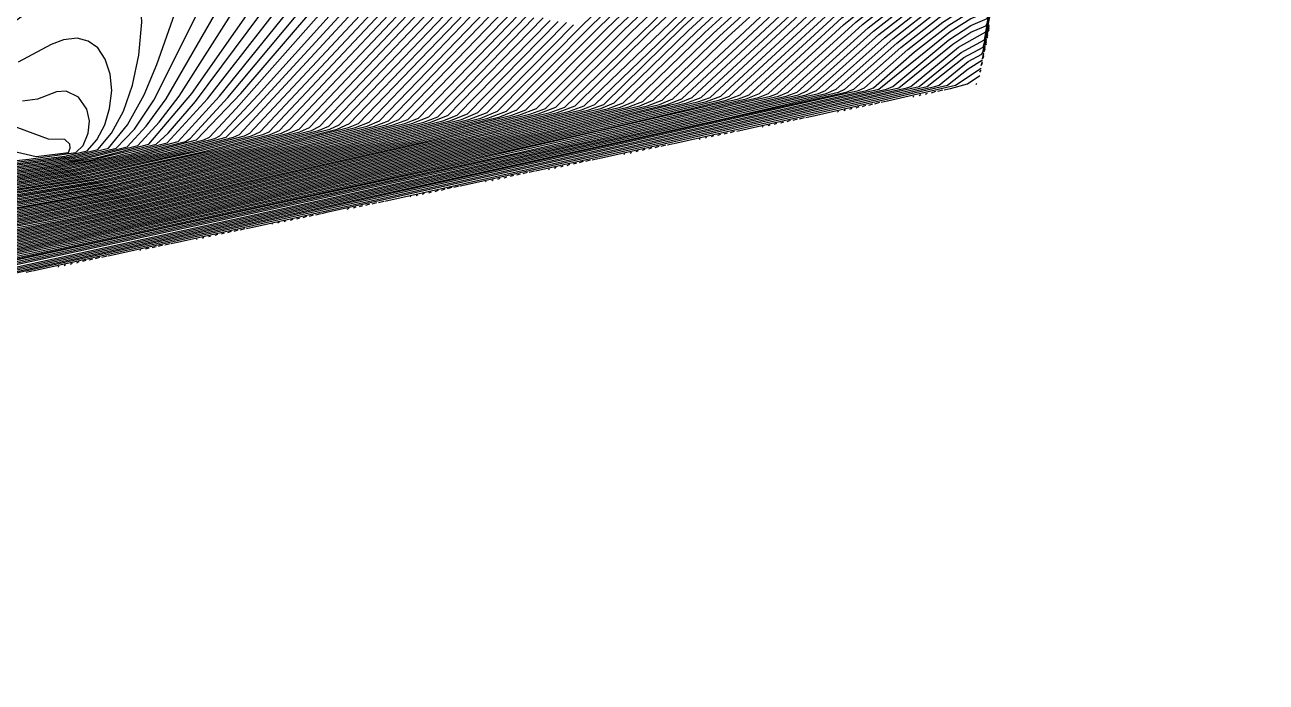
# Model space of a CAD drawing. Header units: inches. Extents: x 2608994 to 2618701, y 1261813 to 1271655.
# Drawn here: x 2616567 to 2617653, y 1261977 to 1262552 of the extents above; entities that cross this region are included whole.
import ezdxf

# ---------------------------------------------------------------- set-up
doc = ezdxf.new("R2010")
doc.units = ezdxf.units.IN
doc.header["$MEASUREMENT"] = 0

msp = doc.modelspace()

# ---------------------------------------------------------------- linework, layer by layer
for points, elevation in [([(2616766.1, 1262375.3), (2617303.4, 1262494.7), (2617309.6, 1262497.1), (2617345.6, 1262528.8), (2617375.6, 1262552), (2617394.8, 1262563.9), (2617411.6, 1262570.6), (2617794.6, 1264558.7), (2617975.6, 1265521.7), (2618206, 1266772.5), (2618268.4, 1267128.2)], 402), ([(2616451.7, 1262312.9), (2617131.6, 1262462.3), (2617261.4, 1262492.3), (2617267.6, 1262494.7), (2617319.2, 1262540.9), (2617361.2, 1262573.9), (2617388.8, 1262591.3), (2617416.4, 1262602.4), (2617520.8, 1263153.3), (2617787.5, 1264533.5), (2617876, 1265004.3), (2618128, 1266364.5), (2618206, 1266797.9), (2618255.2, 1267084.3)], 397), ([(2616700.1, 1262362.1), (2617296.6, 1262494.7), (2617301.7, 1262497.1), (2617339.6, 1262530.6), (2617370.4, 1262554.7), (2617391.2, 1262568.1), (2617411.6, 1262576.4), (2617412.8, 1262578), (2617520.8, 1263144.3), (2617794.2, 1264558.7), (2617966, 1265473.5), (2618197.6, 1266730.6), (2618260, 1267085.3)], 401), ([(2617189.8, 1262459.3), (2617363.4, 1262498.3), (2617367.1, 1262499.5), (2617392.4, 1262520.1), (2617404.4, 1262526.6), (2617405.6, 1262529.3), (2617798.7, 1264562.3), (2618044, 1265864.1), (2618174.8, 1266569.1), (2618264.8, 1267065.4)], 409), ([(2616258.7, 1262274.5), (2617060.1, 1262450.3), (2617233, 1262489.9), (2617242.7, 1262493.5), (2617304.8, 1262549.6), (2617355.6, 1262589.5), (2617388.8, 1262609.7), (2617418.8, 1262620.2), (2617523.2, 1263172.6), (2617796.1, 1264586.3), (2617985.2, 1265599.9), (2618131.6, 1266397.2), (2618202.4, 1266793.6), (2618246.8, 1267055.6)], 394), ([(2616644.9, 1262351.3), (2617285.7, 1262493.5), (2617292.4, 1262495.9), (2617333.6, 1262532.4), (2617367.2, 1262558.8), (2617392.4, 1262574.8), (2617412.8, 1262582.7), (2617414, 1262585.5), (2617519.6, 1263140.3), (2617793.5, 1264557.5), (2617951.6, 1265399.6), (2618186.8, 1266675.5), (2618251.6, 1267042.4)], 400), ([(2617134.8, 1262448.5), (2617356.7, 1262498.3), (2617388.8, 1262523.7), (2617405.6, 1262532.9), (2617406.8, 1262536.9), (2617798.2, 1264562.3), (2618039.2, 1265841.9), (2618170, 1266547.2), (2618258.8, 1267037)], 408), ([(2615757.1, 1262174.9), (2616140.3, 1262261.9), (2616400.5, 1262318.3), (2616696.4, 1262380.2), (2617051.8, 1262458.7), (2617163.4, 1262485.1), (2617175.8, 1262489.9), (2617262.8, 1262570.4), (2617300, 1262601.6), (2617332.9, 1262626.7), (2617375.6, 1262653.2), (2617392.4, 1262660.4), (2617426, 1262670), (2617427.2, 1262673.4), (2617519.6, 1263171.6), (2617790.5, 1264576.7), (2618036.8, 1265908.9), (2618134, 1266446.9), (2618196.4, 1266806.3), (2618228.8, 1267013.5)], 386), ([(2616324.8, 1262287.7), (2617087.6, 1262455.1), (2617243.8, 1262491.1), (2617251.8, 1262494.7), (2617309.6, 1262546.7), (2617357.6, 1262584.4), (2617388.8, 1262603.6), (2617417.6, 1262613.9), (2617524.4, 1263176.6), (2617806.3, 1264637.9), (2618051.2, 1265953.6), (2618203.6, 1266795), (2618240.8, 1267011.6)], 395), ([(2615691.2, 1262161.7), (2616108.4, 1262256.6), (2616382.3, 1262315.9), (2616694, 1262380.9), (2617046.1, 1262458.7), (2617156.8, 1262485.1), (2617166.5, 1262488.7), (2617257.1, 1262572.7), (2617295.2, 1262604.8), (2617328.5, 1262630.3), (2617352.8, 1262646.8), (2617373.2, 1262658.4), (2617391.2, 1262666.1), (2617427.2, 1262676.3), (2617428.4, 1262681), (2617463.2, 1262874.8), (2617519.6, 1263173.8), (2617790, 1264576.7), (2618032, 1265886.4), (2618114.3, 1266339.5), (2618190.4, 1266777), (2618224, 1266991)], 385), ([(2615635.7, 1262150.9), (2616085.6, 1262253.3), (2616372.4, 1262315.3), (2616692.8, 1262381.8), (2617035, 1262457.5), (2617146.1, 1262483.9), (2617158.7, 1262488.7), (2617255.6, 1262578.7), (2617296.4, 1262612.8), (2617331.2, 1262639.1), (2617356.4, 1262655.5), (2617378, 1262667), (2617428.4, 1262682.9), (2617465.6, 1262889.6), (2617520.8, 1263182.4), (2617789.5, 1264576.7), (2618028.4, 1265870.4), (2618113.9, 1266339.5), (2618186.8, 1266762), (2618220.4, 1266977.2)], 384), ([(2617068.8, 1262435.3), (2617349.6, 1262498.3), (2617386.4, 1262528.2), (2617406.8, 1262539.2), (2617797.2, 1264559.9), (2618022.4, 1265755.5), (2618155.6, 1266473.1), (2618248, 1266981.7)], 407), ([(2615569.8, 1262137.7), (2615765.2, 1262183.3), (2616054.4, 1262248.1), (2616356.9, 1262313.5), (2616691.6, 1262382.8), (2617034.5, 1262458.7), (2617139.5, 1262483.9), (2617150.8, 1262488.7), (2617248.7, 1262579.9), (2617290.4, 1262615.1), (2617326.4, 1262642.5), (2617352.8, 1262660), (2617375.6, 1262672.2), (2617391.2, 1262678.3), (2617428.4, 1262688.6), (2617429.6, 1262690.1), (2617464.4, 1262885), (2617520.8, 1263184.6), (2617789.3, 1264577.9), (2618027.2, 1265867.6), (2618122, 1266393.6), (2618183.2, 1266746.9), (2618215.6, 1266954.6)], 383), ([(2616380.1, 1262298.5), (2617104.2, 1262457.5), (2617250.5, 1262491.1), (2617259.7, 1262494.7), (2617314.4, 1262543.8), (2617358.8, 1262578.7), (2617386.4, 1262596.2), (2617416.4, 1262607.5), (2617417.6, 1262609.8), (2617500.4, 1263049.2), (2617781.5, 1264504.7), (2617844.8, 1264840.7), (2618093.2, 1266178.3), (2618176, 1266634.4), (2618232.4, 1266955.3)], 396), ([(2616573.2, 1262336.9), (2617175.7, 1262469.5), (2617279, 1262493.5), (2617284.6, 1262495.9), (2617330, 1262536.2), (2617367.2, 1262565.3), (2617392.4, 1262580.9), (2617414, 1262589), (2617790.7, 1264545.5), (2617919.2, 1265229.3), (2618165.2, 1266560.4), (2618236, 1266958)], 399), ([(2617013.7, 1262424.5), (2617338.9, 1262497.1), (2617342.2, 1262498.3), (2617384, 1262532.8), (2617408, 1262546.1), (2617797, 1264561.1), (2618017.6, 1265733.2), (2618148.4, 1266438.2), (2618240.8, 1266946.6)], 406), ([(2615503.9, 1262124.5), (2615724.4, 1262176), (2616029.2, 1262244.4), (2616344.1, 1262312.3), (2616689.2, 1262383.5), (2617018.1, 1262456.3), (2617128.9, 1262482.7), (2617141.7, 1262487.5), (2617243.6, 1262582.8), (2617286.8, 1262619.3), (2617324, 1262647.6), (2617350.4, 1262665.1), (2617373.2, 1262677.5), (2617388.8, 1262683.7), (2617429.6, 1262694.9), (2617430.8, 1262697.7), (2617464.4, 1262886.8), (2617520.8, 1263186.8), (2617788.6, 1264576.7), (2618022.4, 1265845), (2618117.2, 1266371.2), (2618178.4, 1266724.7), (2618210.8, 1266932)], 382), ([(2616192.6, 1262261.3), (2616387.1, 1262305.1), (2617043.6, 1262447.9), (2617226.3, 1262489.9), (2617234.8, 1262493.5), (2617300, 1262552.6), (2617352.8, 1262594.1), (2617387.6, 1262615.3), (2617420, 1262626.7), (2617502.8, 1263068.3), (2617780.3, 1264505.9), (2617847.1, 1264861.1), (2618054.8, 1265980.7), (2618186.8, 1266710.1), (2618226.4, 1266939.1)], 393), ([(2615443.2, 1262112.5), (2615683.6, 1262168.7), (2616000.4, 1262239.8), (2616331.2, 1262311.1), (2616687.5, 1262384.3), (2617017.6, 1262457.5), (2617122.3, 1262482.7), (2617133.8, 1262487.5), (2617237.6, 1262584.8), (2617281.3, 1262621.9), (2617319.2, 1262651.1), (2617346.8, 1262669.6), (2617369.6, 1262682.2), (2617387.6, 1262689.4), (2617430.8, 1262701.2), (2617432, 1262705.3), (2617464.4, 1262888.6), (2617520.8, 1263189), (2617788.3, 1264577.9), (2618020, 1265835.6), (2618113.6, 1266355.6), (2618174.8, 1266709.6), (2618207.2, 1266918.1)], 381), ([(2616953.2, 1262412.5), (2617331.9, 1262497.1), (2617379.1, 1262535.5), (2617394.8, 1262545.8), (2617408, 1262551.5), (2617409.2, 1262553.6), (2617796.5, 1264561.1), (2618012.8, 1265710.9), (2618143.6, 1266416.2), (2618236, 1266924.9)], 405), ([(2616137.2, 1262250.5), (2616363.9, 1262301.5), (2617032.4, 1262446.7), (2617219.5, 1262489.9), (2617225.6, 1262492.3), (2617294, 1262554.5), (2617348.8, 1262597.9), (2617386.4, 1262620.9), (2617420, 1262632.4), (2617423.6, 1262646.2), (2617517.2, 1263145.7), (2617793.3, 1264576.7), (2618052.4, 1265971.4), (2618153.2, 1266526.1), (2618219.2, 1266903)], 392), ([(2615382.5, 1262100.5), (2615644, 1262161.7), (2615976.4, 1262236.3), (2616320.8, 1262310.5), (2616685.6, 1262385.1), (2617006.6, 1262456.3), (2617111.7, 1262481.5), (2617124.6, 1262486.3), (2617182.4, 1262542), (2617235.2, 1262590.1), (2617280.8, 1262628.7), (2617320.8, 1262659.1), (2617349.2, 1262677.6), (2617373.5, 1262690.3), (2617420, 1262705.1), (2617432, 1262707.5), (2617466.8, 1262903.5), (2617523.2, 1263203.8), (2617787.6, 1264576.7), (2618017.6, 1265826.2), (2618111.2, 1266346.8), (2618171.2, 1266694.5), (2618202.4, 1266895.4)], 380), ([(2616065.9, 1262236.1), (2616335.1, 1262296.7), (2616999.6, 1262440.7), (2617208.9, 1262488.7), (2617217.8, 1262492.3), (2617283.3, 1262552.3), (2617338, 1262596.7), (2617362.4, 1262613.6), (2617382.8, 1262625.4), (2617397.2, 1262631.6), (2617421.2, 1262638.8), (2617423.6, 1262647.7), (2617518.4, 1263154.2), (2617792.8, 1264576.7), (2618048.8, 1265955.5), (2618149.6, 1266510.7), (2618215.6, 1266888.1)], 391), ([(2615316.7, 1262087.3), (2615598.4, 1262153.3), (2615945.2, 1262231.3), (2616305.1, 1262308.7), (2616684.4, 1262386.1), (2617000.8, 1262456.3), (2617105.1, 1262481.5), (2617116.7, 1262486.3), (2617175.1, 1262542.7), (2617229.2, 1262592.2), (2617276, 1262632), (2617316.8, 1262663.2), (2617346.8, 1262682.9), (2617372, 1262696), (2617418.8, 1262711.1), (2617433.2, 1262714.3), (2617465.6, 1262898.7), (2617522, 1263199.7), (2617787.3, 1264577.9), (2618014, 1265810.2), (2618106.4, 1266324.4), (2618166.4, 1266672.1), (2618198.8, 1266881.5)], 379), ([(2616507, 1262323.7), (2617148.3, 1262464.7), (2617268.1, 1262492.3), (2617276.8, 1262495.9), (2617326.4, 1262540.1), (2617366, 1262570.9), (2617392.4, 1262587), (2617415.2, 1262595.4), (2617523.2, 1263163.6), (2617789.5, 1264541.9), (2617897.6, 1265116.8), (2618147.2, 1266465.7), (2618221.6, 1266881.2)], 398), ([(2615999.9, 1262222.9), (2616308.8, 1262292.5), (2616966.7, 1262434.7), (2617198.1, 1262487.5), (2617209.9, 1262492.3), (2617282, 1262558.4), (2617342, 1262606.3), (2617378, 1262629.2), (2617396, 1262637.2), (2617422.4, 1262645.1), (2617423.6, 1262649.2), (2617518.4, 1263156.5), (2617792.4, 1264576.7), (2618046.4, 1265946.2), (2618139.8, 1266460.7), (2618212, 1266873.2)], 390), ([(2616881.7, 1262398.1), (2617321.1, 1262495.9), (2617326.6, 1262498.3), (2617375.6, 1262539.3), (2617394.8, 1262551.8), (2617409.2, 1262557.8), (2617410.4, 1262561.2), (2617795.8, 1264559.9), (2617999.6, 1265643.6), (2618131.6, 1266355.1), (2618225.2, 1266869.6)], 404), ([(2615256, 1262075.3), (2615557.6, 1262146.1), (2615920, 1262227.6), (2616294.4, 1262308), (2616682, 1262386.8), (2616989.8, 1262455.1), (2617094.6, 1262480.3), (2617107.5, 1262485.1), (2617169.2, 1262544.8), (2617224.4, 1262595.3), (2617272.5, 1262636.3), (2617314.4, 1262668.4), (2617343.2, 1262687.4), (2617368.4, 1262700.8), (2617418.8, 1262717.6), (2617433.2, 1262720), (2617434.4, 1262722.4), (2617466.8, 1262907.1), (2617523.2, 1263208.3), (2617786.9, 1264577.9), (2618011.6, 1265800.7), (2618104, 1266315.5), (2618162.8, 1266657), (2618194, 1266858.6)], 378), ([(2615195.3, 1262063.3), (2615512, 1262137.8), (2615890, 1262222.9), (2616280, 1262306.6), (2616680.8, 1262387.7), (2616984, 1262455.1), (2617088, 1262480.3), (2617099.7, 1262485.1), (2617162, 1262545.6), (2617219.6, 1262598.5), (2617269.5, 1262641.1), (2617312, 1262673.7), (2617343.2, 1262694.1), (2617369.6, 1262707.7), (2617429.6, 1262727.3), (2617433.2, 1262732.8), (2617434.4, 1262725.9), (2617471.6, 1262935.1), (2617526.8, 1263229.4), (2617786.2, 1264576.7), (2618005.6, 1265771.4), (2618098, 1266286.3), (2618158, 1266634.5), (2618190.4, 1266844.7)], 377), ([(2615944.5, 1262212.1), (2616282.6, 1262288.3), (2616694, 1262376), (2616950.2, 1262432.3), (2617191.4, 1262487.5), (2617200.7, 1262491.1), (2617276, 1262560.3), (2617337.2, 1262609.6), (2617361.2, 1262625.8), (2617381.6, 1262637.3), (2617396, 1262643.3), (2617423.6, 1262651.4), (2617424.8, 1262656.8), (2617518.4, 1263158.7), (2617791.9, 1264576.7), (2618042.8, 1265930.4), (2618139, 1266460.7), (2618207.2, 1266851.2)], 389), ([(2615878.5, 1262198.9), (2616193.4, 1262270.3), (2616700, 1262378.5), (2617068.8, 1262459.9), (2617180.7, 1262486.3), (2617192.8, 1262491.1), (2617274.8, 1262566.4), (2617340.1, 1262618.3), (2617362.4, 1262633.1), (2617381.6, 1262643.5), (2617424.8, 1262658.5), (2617520.8, 1263173.5), (2617791.2, 1264575.5), (2618039.2, 1265914.5), (2618138.8, 1266464.4), (2618203.6, 1266836.2)], 388), ([(2616832.2, 1262388.5), (2617314.3, 1262495.9), (2617376.8, 1262546.5), (2617394.8, 1262557.9), (2617410.4, 1262564.1), (2617795.1, 1264558.7), (2617991.2, 1265601.9), (2618124.4, 1266320), (2618219.2, 1266841.1)], 403), ([(2615812.6, 1262185.7), (2616161.2, 1262264.9), (2616698.8, 1262379.5), (2617068.3, 1262461.1), (2617174.1, 1262486.3), (2617183.6, 1262489.9), (2617268.2, 1262567.9), (2617304.1, 1262597.9), (2617336, 1262622.2), (2617358.8, 1262637.4), (2617379.2, 1262648.7), (2617394.8, 1262655.1), (2617424.8, 1262663.7), (2617426, 1262665.9), (2617519.6, 1263169.4), (2617790.9, 1264576.7), (2618039.2, 1265918.2), (2618136.4, 1266455.7), (2618200, 1266821.3)], 387), ([(2615008, 1262026.1), (2615388.4, 1262116), (2615809.6, 1262211), (2616241.6, 1262303.4), (2616676, 1262390.3), (2616956.3, 1262452.7), (2617060.4, 1262477.9), (2617073.4, 1262482.7), (2617142.8, 1262550.5), (2617204, 1262607.1), (2617259.2, 1262654.5), (2617304.8, 1262689.6), (2617351.6, 1262718.6), (2617369.6, 1262726.7), (2617398.4, 1262736.6), (2617416.4, 1262746.7), (2617421.6, 1262751.5), (2617432, 1262774.1), (2617435.6, 1262743.5), (2617541.2, 1263311.8), (2617783.6, 1264570.7)], 374), ([(2615068.8, 1262038.1), (2615429.2, 1262123.1), (2615834.8, 1262214.6), (2616253.6, 1262304.3), (2616677.2, 1262389.4), (2616967.3, 1262453.9), (2617071, 1262479.1), (2617082.6, 1262483.9), (2617147.6, 1262547.4), (2617207.6, 1262602.8), (2617261.6, 1262649.2), (2617306, 1262683.4), (2617332.4, 1262701), (2617355.2, 1262713.9), (2617372, 1262721.3), (2617400.8, 1262730.9), (2617421.2, 1262740.9), (2617425.1, 1262744.3), (2617432, 1262759.8), (2617435.6, 1262738.9), (2617535.2, 1263278.1), (2617784.5, 1264573.1)], 375), ([(2615129.5, 1262050.1), (2615471.2, 1262130.6), (2615864.8, 1262219.2), (2616268, 1262305.7), (2616679.6, 1262388.7), (2616973, 1262453.9), (2617077.5, 1262479.1), (2617090.5, 1262483.9), (2617154.8, 1262546.5), (2617213.6, 1262600.7), (2617265, 1262644.7), (2617308.4, 1262678.1), (2617336, 1262696.5), (2617360, 1262709.8), (2617426, 1262734.6), (2617432, 1262744.9), (2617433.2, 1262745.1), (2617434.4, 1262734.5), (2617435.6, 1262734.8), (2617474, 1262950), (2617530.4, 1263250.6), (2617785.5, 1264575.5)], 376), ([(2614760.1, 1261976.9), (2615213.2, 1262084.9), (2615695.6, 1262194), (2616189.4, 1262299.1), (2616670, 1262393.9), (2616928.2, 1262451.5), (2617026.5, 1262475.5), (2617039.3, 1262480.3), (2617164.2, 1262601.5), (2617218.4, 1262649.9), (2617266.4, 1262689.6), (2617300, 1262714.5), (2617328.8, 1262732.9), (2617354, 1262745.8), (2617384, 1262757.1), (2617394.8, 1262763.7), (2617407.1, 1262777.9), (2617430.8, 1262831.5), (2617436.8, 1262766.3), (2617438, 1262769.1), (2617451.2, 1262832.4), (2617492, 1263059.1), (2617558, 1263409.1), (2617780.8, 1264565.9)], 370), ([(2614820.8, 1261988.9), (2615260, 1262093.4), (2615726.8, 1262198.8), (2616204.4, 1262300.6), (2616671.2, 1262392.9), (2616933.9, 1262451.5), (2617032.9, 1262475.5), (2617048.5, 1262481.5), (2617112.8, 1262545.1), (2617171.3, 1262600.3), (2617225.6, 1262648.6), (2617272.4, 1262687), (2617304.8, 1262710.7), (2617332.4, 1262728.2), (2617357.1, 1262740.7), (2617388.8, 1262752.6), (2617401.4, 1262761.1), (2617411.6, 1262773), (2617430.8, 1262816.6), (2617436.8, 1262760.9), (2617448.8, 1262817.1), (2617489.6, 1263044.2), (2617556.8, 1263400.5), (2617781.3, 1264565.9)], 371), ([(2614881.6, 1262000.9), (2615300.8, 1262100.4), (2615753.2, 1262202.6), (2616217, 1262301.5), (2616672.4, 1262392), (2616944.8, 1262452.7), (2617043.5, 1262476.7), (2617056.4, 1262481.5), (2617177, 1262597.9), (2617230.4, 1262645.2), (2617276, 1262682.5), (2617308.1, 1262705.9), (2617336, 1262723.5), (2617360, 1262735.5), (2617392.4, 1262747.5), (2617407.4, 1262757.5), (2617415.2, 1262766.4), (2617430.8, 1262801.7), (2617436.8, 1262756.2), (2617446.4, 1262801.7), (2617486, 1263022.8), (2617548.4, 1263354.2), (2617782.2, 1264568.3)], 372), ([(2614947.3, 1262014.1), (2615342.8, 1262107.8), (2615778.4, 1262206.1), (2616227.2, 1262302), (2616674.8, 1262391.3), (2616955.8, 1262453.9), (2617053.9, 1262477.9), (2617065.6, 1262482.7), (2617183.6, 1262596.3), (2617236.4, 1262642.9), (2617280.8, 1262678.9), (2617312, 1262701.6), (2617339.6, 1262718.8), (2617363.6, 1262730.7), (2617396, 1262742.4), (2617413.9, 1262753.9), (2617418.8, 1262759.7), (2617430.8, 1262786.8), (2617432, 1262786.1), (2617435.6, 1262749.5), (2617436.8, 1262752), (2617542.4, 1263320.4), (2617782.9, 1264569.5)], 373), ([(2616174.4, 1262297.7), (2616667.6, 1262394.6), (2616917.2, 1262450.3), (2617016.1, 1262474.3), (2617031.5, 1262480.3), (2617097.8, 1262546.3), (2617158.4, 1262603.9), (2617213.6, 1262653.3), (2617262.8, 1262694.1), (2617296.4, 1262719.1), (2617325.2, 1262737.6), (2617350.4, 1262750.6), (2617380.8, 1262762.3), (2617391.2, 1262768.7), (2617403.2, 1262783.6), (2617426, 1262837.4), (2617430.8, 1262838.9), (2617436.8, 1262773.3), (2617438, 1262773.5), (2617452.4, 1262841.4), (2617496.8, 1263087), (2617565.2, 1263449.1), (2617780.1, 1264564.7)], 369), ([(2616158.8, 1262296.2), (2616666.4, 1262395.5), (2616911.6, 1262450.3), (2617009.7, 1262474.3), (2617022.3, 1262479.1), (2617090.9, 1262547.5), (2617151.2, 1262605), (2617206.4, 1262654.7), (2617256.8, 1262696.8), (2617290.4, 1262722), (2617321, 1262741.9), (2617346.8, 1262755.5), (2617378, 1262767.6), (2617387.6, 1262773.7), (2617399, 1262788.7), (2617417.3, 1262830.7), (2617418.2, 1262839.1), (2617430.8, 1262842.9), (2617438, 1262778.1), (2617454.8, 1262856.7), (2617542.4, 1263331.7), (2617768.6, 1264509.5)], 368), ([(2616228.4, 1262359.8), (2616614.8, 1262421.2), (2616703.1, 1262440.7), (2616758.9, 1262455.1), (2616763.5, 1262457.5), (2616922.5, 1262627.9)], 338), ([(2616166, 1262344), (2616620.8, 1262418.7), (2616719.4, 1262440.7), (2616781.2, 1262456.3), (2616789.6, 1262459.9), (2616937.6, 1262617.1)], 341), ([(2616185.2, 1262349), (2616618.4, 1262419.5), (2616719.1, 1262441.9), (2616775, 1262456.3), (2616780.5, 1262458.7), (2616929.2, 1262617.1)], 340), ([(2616209.2, 1262354.9), (2616617.2, 1262420.4), (2616708.5, 1262440.7), (2616765.1, 1262455.1), (2616772.6, 1262458.7), (2616923.1, 1262619.5)], 339), ([(2616247.6, 1262364.7), (2616613.6, 1262422.1), (2616697.6, 1262440.7), (2616749.1, 1262453.9), (2616754.4, 1262456.3), (2616901, 1262614.7)], 337), ([(2616266.8, 1262369.5), (2616612.4, 1262423.1), (2616692.2, 1262440.7), (2616742.7, 1262453.9), (2616765.5, 1262476.7), (2616896.3, 1262619.5)], 336), ([(2616351.2, 1262342.3), (2616659.2, 1262400.1), (2616878, 1262449.1), (2616965.7, 1262470.7), (2616980.4, 1262476.7), (2617054, 1262551.2), (2617120, 1262615.2)], 363), ([(2616358, 1262342.1), (2616660.4, 1262399.1), (2616878.4, 1262447.9), (2616972, 1262470.7), (2616988.3, 1262476.7), (2617062.4, 1262551.5), (2617128.4, 1262615.1)], 364), ([(2616360.4, 1262373.8), (2616624.4, 1262417), (2616735.5, 1262441.9), (2616797.4, 1262457.5), (2616806.6, 1262461.1), (2616953.2, 1262615.8)], 343), ([(2616373.6, 1262377.5), (2616622, 1262417.8), (2616730, 1262441.9), (2616791.2, 1262457.5), (2616798.7, 1262461.1), (2616943.6, 1262614.6)], 342), ([(2616286, 1262374.2), (2616610, 1262423.9), (2616681.6, 1262439.5), (2616733, 1262452.7), (2616737.4, 1262455.1), (2616770.8, 1262491.1), (2616878.8, 1262611.1)], 335), ([(2616323.2, 1262362.9), (2616630.4, 1262414.6), (2616757.2, 1262443.1), (2616823.6, 1262459.9), (2616832.7, 1262463.5), (2616972.6, 1262609.9)], 346), ([(2616335.2, 1262362), (2616634, 1262412.9), (2616773.4, 1262444.3), (2616839.9, 1262461.1), (2616850.9, 1262465.9), (2616985.6, 1262606.2)], 348), ([(2616336.4, 1262366.7), (2616628, 1262415.3), (2616756.8, 1262444.3), (2616817.4, 1262459.9), (2616824.8, 1262463.5), (2616962.8, 1262608.5)], 345), ([(2616347.2, 1262370.1), (2616626.8, 1262416.3), (2616746.1, 1262443.1), (2616807.4, 1262458.7), (2616815.7, 1262462.3), (2616958, 1262612.1)], 344), ([(2616351.5, 1262366.3), (2616632.8, 1262413.9), (2616767.8, 1262444.3), (2616833.7, 1262461.1), (2616841.8, 1262464.7), (2616976.2, 1262605.1)], 347), ([(2616365.2, 1262342), (2616661.6, 1262398.2), (2616889.3, 1262449.1), (2616982.4, 1262471.9), (2616997.4, 1262477.9), (2617069.6, 1262550.6), (2617133.8, 1262612.3)], 365), ([(2616371.2, 1262341.7), (2616664, 1262397.5), (2616900.2, 1262450.3), (2616992.8, 1262473.1), (2617005.3, 1262477.9), (2617075.9, 1262548.7), (2617139.2, 1262609.5)], 366), ([(2616379.6, 1262341.9), (2616665.2, 1262396.5), (2616905.9, 1262450.3), (2616999.2, 1262473.1), (2617014.5, 1262479.1), (2617084, 1262548.7), (2617145.5, 1262607.5)], 367), ([(2616542.3, 1262428.7), (2616605.2, 1262436.9), (2616630.6, 1262443.1), (2616642.5, 1262457.5), (2616652.9, 1262476.7), (2616660.9, 1262499.5), (2616666.5, 1262525.9), (2616669, 1262554.7), (2616667.5, 1262578.7), (2616662.8, 1262594.9), (2616659.2, 1262600.1), (2616654.4, 1262603.6), (2616648.4, 1262605.3), (2616640, 1262604.9), (2616619.6, 1262597.8), (2616596.8, 1262584.5), (2616558.4, 1262555.6)], 323), ([(2615969.8, 1262336.3), (2616601.6, 1262428.3), (2616644.3, 1262437.1), (2616691.2, 1262449.1), (2616726.5, 1262487.5), (2616808, 1262592.2)], 330), ([(2616025.2, 1262347.1), (2616598, 1262428.9), (2616624.4, 1262433.8), (2616681.6, 1262447.9), (2616691.9, 1262457.5), (2616716, 1262485.1), (2616796.3, 1262593.1)], 329), ([(2616073.3, 1262356.7), (2616596.8, 1262429.9), (2616632.8, 1262436.9), (2616675, 1262447.9), (2616712.7, 1262492.3), (2616789.3, 1262601.5)], 328), ([(2616305.2, 1262378.9), (2616608.8, 1262424.8), (2616671.1, 1262438.3), (2616723.2, 1262451.5), (2616728.3, 1262453.9), (2616751.7, 1262479.1), (2616855.6, 1262596.7)], 334), ([(2615864.2, 1262314.7), (2616605.2, 1262426.6), (2616660.3, 1262438.3), (2616707.3, 1262450.3), (2616711.3, 1262452.7), (2616744.3, 1262488.7), (2616829.6, 1262590.8)], 332), ([(2615916.2, 1262325.5), (2616604, 1262427.5), (2616660, 1262439.5), (2616700.7, 1262450.3), (2616737, 1262489.9), (2616818.5, 1262590.7)], 331), ([(2616288.4, 1262349), (2616641, 1262410.7), (2616795.1, 1262445.5), (2616866.4, 1262463.5), (2616877, 1262468.3), (2616986.8, 1262582.2)], 351), ([(2616318.4, 1262357.5), (2616636.4, 1262412.2), (2616784, 1262445.5), (2616850, 1262462.3), (2616858.8, 1262465.9), (2616974.8, 1262586.8)], 349), ([(2616323.9, 1262399.9), (2616587.2, 1262433.2), (2616607.6, 1262436.1), (2616639.9, 1262444.3), (2616656.4, 1262464.7), (2616671.1, 1262491.1), (2616682, 1262517.5), (2616705, 1262582.3)], 324), ([(2616325.6, 1262383.7), (2616607.6, 1262425.8), (2616670.8, 1262439.5), (2616716.9, 1262451.5), (2616755.7, 1262492.3), (2616839.2, 1262589.7)], 333), ([(2616193.3, 1262378.3), (2616592, 1262431.5), (2616611.2, 1262434.5), (2616656.1, 1262445.5), (2616672.9, 1262463.5), (2616690.4, 1262487.5), (2616740.3, 1262573.9)], 326), ([(2616257.1, 1262389.1), (2616586, 1262431.9), (2616608.8, 1262435.2), (2616646.5, 1262444.3), (2616662.6, 1262461.1), (2616679.6, 1262486.3), (2616724.3, 1262576.3)], 325), ([(2616307.6, 1262354), (2616638.8, 1262411.5), (2616784.4, 1262444.3), (2616856.2, 1262462.3), (2616867.9, 1262467.1), (2616968.8, 1262572.2)], 350), ([(2616132.2, 1262367.5), (2616594.4, 1262430.7), (2616613.6, 1262433.8), (2616665.6, 1262446.7), (2616684.3, 1262467.1), (2616701.6, 1262489.9), (2616751.4, 1262567.9)], 327), ([(2616173.2, 1262322.7), (2616643.6, 1262407.7), (2616811.9, 1262445.5), (2616889.1, 1262464.7), (2616901.9, 1262469.5), (2616994, 1262564.6)], 354), ([(2616246.4, 1262338.1), (2616644.8, 1262409.1), (2616811.4, 1262446.7), (2616882.8, 1262464.7), (2616894, 1262469.5), (2616986.8, 1262565.5)], 353), ([(2616269.2, 1262343.9), (2616642.4, 1262409.8), (2616800.7, 1262445.5), (2616872.6, 1262463.5), (2616884.9, 1262468.3), (2616979.8, 1262566.7)], 352), ([(2616362.8, 1262354.9), (2616647.2, 1262406), (2616823, 1262445.5), (2616905.5, 1262465.9), (2616920.2, 1262471.9), (2617006, 1262560.2)], 356), ([(2616373.6, 1262358.4), (2616646, 1262407), (2616822.6, 1262446.7), (2616899.3, 1262465.9), (2616911.1, 1262470.7), (2616998.8, 1262561.2)], 355), ([(2616324.4, 1262343.3), (2616653.2, 1262403.6), (2616850.2, 1262447.9), (2616932.4, 1262468.3), (2616945, 1262473.1), (2617026.4, 1262556.1)], 359), ([(2616327.5, 1262342.3), (2616654.4, 1262402.7), (2616850.7, 1262446.7), (2616938.7, 1262468.3), (2616954.2, 1262474.3), (2617033.6, 1262555.2)], 360), ([(2616335.5, 1262342.3), (2616656.8, 1262402), (2616861.5, 1262447.9), (2616949, 1262469.5), (2616963.3, 1262475.5), (2617040.8, 1262554.3)], 361), ([(2616337.6, 1262347.3), (2616650.8, 1262404.3), (2616839.4, 1262446.7), (2616922.1, 1262467.1), (2616937.2, 1262473.1), (2617020.4, 1262558.3)], 358), ([(2616344.8, 1262342.6), (2616658, 1262401), (2616867.1, 1262447.9), (2616955.3, 1262469.5), (2616971.3, 1262475.5), (2617047, 1262552.3)], 362), ([(2616350.8, 1262351.2), (2616649.6, 1262405.3), (2616833.8, 1262446.7), (2616915.8, 1262467.1), (2616928.1, 1262471.9), (2617012.3, 1262558.3)], 357), ([(2617409.8, 1262546.4), (2617411, 1262552.3)], 410), ([(2617409.9, 1262546.9), (2617411, 1262550.8)], 411), ([(2617410.1, 1262546.9), (2617411, 1262549.3)], 412), ([(2616510.7, 1262426.3), (2616601.6, 1262437.4), (2616621.1, 1262441.9), (2616629.6, 1262451.5), (2616636.5, 1262464.7), (2616640.8, 1262479.1), (2616642.6, 1262494.7), (2616641.3, 1262509.1), (2616637, 1262522.3), (2616630.4, 1262532.2), (2616622, 1262538.1), (2616612.4, 1262540.5), (2616600.4, 1262539.2), (2616589.6, 1262535.2), (2616560.8, 1262519.5)], 322), ([(2617407.4, 1262534.5), (2617408.6, 1262540)], 410), ([(2617407.5, 1262534.9), (2617408.6, 1262538.5)], 411), ([(2617408.6, 1262540.5), (2617409.8, 1262546.1)], 410), ([(2617408.7, 1262540.9), (2617409.8, 1262544.7)], 411), ([(2617408.9, 1262540.9), (2617409.8, 1262543.2)], 412), ([(2617409.2, 1262540.9), (2617409.8, 1262541.7)], 413), ([(2617410.3, 1262546.9), (2617411, 1262547.9)], 413), ([(2617405, 1262522.5), (2617406.2, 1262527.8)], 410), ([(2617406.2, 1262528.6), (2617407.4, 1262533.9)], 410), ([(2617406.3, 1262528.9), (2617407.4, 1262532.4)], 411), ([(2617406.6, 1262528.9), (2617407.4, 1262530.9)], 412), ([(2617407.7, 1262534.9), (2617408.6, 1262537.1)], 412), ([(2617408, 1262534.9), (2617408.6, 1262535.6)], 413), ([(2617255.8, 1262472.5), (2617374.5, 1262499.5), (2617392.4, 1262513.9), (2617405, 1262521.8)], 410), ([(2617403.8, 1262516.6), (2617405, 1262520.2)], 411), ([(2617404.1, 1262516.9), (2617405, 1262518.7)], 412), ([(2617405.1, 1262522.9), (2617406.2, 1262526.3)], 411), ([(2617405.4, 1262522.9), (2617406.2, 1262524.8)], 412), ([(2617321.8, 1262485.7), (2617381.3, 1262499.5), (2617403.8, 1262514.5)], 411), ([(2617376.9, 1262496.5), (2617392, 1262500.7), (2617402.6, 1262508)], 412), ([(2617402.7, 1262510.9), (2617403.8, 1262512.6)], 412), ([(2617365.9, 1262494.1), (2617370.4, 1262495.3)], 412), ([(2617371.4, 1262495.3), (2617376.8, 1262496.5)], 412), ([(2617399.1, 1262500.1), (2617400.2, 1262501.1)], 413), ([(2616487.6, 1262426.1), (2616570, 1262434.7), (2616611.3, 1262440.7), (2616617.5, 1262446.7), (2616622.1, 1262457.5), (2616623.1, 1262468.3), (2616620.8, 1262478.5), (2616613.6, 1262489), (2616602.8, 1262494.1), (2616594.4, 1262493.7), (2616577.6, 1262487.2), (2616564.4, 1262485.4)], 321), ([(2617310.9, 1262483.3), (2617315.1, 1262484.5)], 411), ([(2617316.4, 1262484.5), (2617321.5, 1262485.7)], 411), ([(2617344.1, 1262489.3), (2617345, 1262490)], 412), ([(2617349.5, 1262490.5), (2617351, 1262491.3)], 412), ([(2617355, 1262491.7), (2617357, 1262492.6)], 412), ([(2617360.5, 1262492.9), (2617364.2, 1262494.1)], 412), ([(2617250.4, 1262471.3), (2617255.5, 1262472.5)], 410), ([(2617278, 1262476.1), (2617279, 1262476.8)], 411), ([(2617283.5, 1262477.3), (2617285, 1262478.1)], 411), ([(2617289, 1262478.5), (2617291, 1262479.4)], 411), ([(2617294.5, 1262479.7), (2617297, 1262480.7)], 411), ([(2617299.9, 1262480.9), (2617303, 1262482)], 411), ([(2617305.4, 1262482.1), (2617309, 1262483.3)], 411), ([(2616529.7, 1262447.9), (2616576.4, 1262437.1), (2616604.7, 1262440.7), (2616606.3, 1262444.3), (2616605.8, 1262447.9), (2616601.6, 1262451.9), (2616587.2, 1262452.3), (2616547, 1262467.1)], 320), ([(2617212, 1262462.9), (2617213, 1262463.6)], 410), ([(2617217.5, 1262464.1), (2617219, 1262464.9)], 410), ([(2617223, 1262465.3), (2617225, 1262466.2)], 410), ([(2617228.5, 1262466.5), (2617231, 1262467.5)], 410), ([(2617233.9, 1262467.7), (2617237, 1262468.8)], 410), ([(2617239.4, 1262468.9), (2617243, 1262470.1)], 410), ([(2617244.9, 1262470.1), (2617249.2, 1262471.3)], 410), ([(2617156.9, 1262452.1), (2617157.8, 1262452.8)], 409), ([(2617162.4, 1262453.3), (2617163.8, 1262454.1)], 409), ([(2617167.9, 1262454.5), (2617169.8, 1262455.4)], 409), ([(2617173.4, 1262455.7), (2617175.8, 1262456.7)], 409), ([(2617178.9, 1262456.9), (2617181.8, 1262457.9)], 409), ([(2617184.4, 1262458.1), (2617187.8, 1262459.2)], 409), ([(2617096.4, 1262440.1), (2617097.8, 1262440.9)], 408), ([(2617101.9, 1262441.3), (2617103.8, 1262442.2)], 408), ([(2617107.4, 1262442.5), (2617109.8, 1262443.5)], 408), ([(2617112.9, 1262443.7), (2617115.8, 1262444.8)], 408), ([(2617118.3, 1262444.9), (2617121.8, 1262446)], 408), ([(2617123.8, 1262446.1), (2617127.9, 1262447.3)], 408), ([(2617129.3, 1262447.3), (2617134.2, 1262448.5)], 408), ([(2617041.3, 1262429.3), (2617043.8, 1262430.3)], 407), ([(2617046.8, 1262430.5), (2617049.8, 1262431.6)], 407), ([(2617052.3, 1262431.7), (2617055.8, 1262432.9)], 407), ([(2617057.8, 1262432.9), (2617061.9, 1262434.1)], 407), ([(2617063.3, 1262434.1), (2617068.2, 1262435.3)], 407), ([(2617090.9, 1262438.9), (2617091.8, 1262439.6)], 408), ([(2616980.8, 1262417.3), (2616982.6, 1262418.1)], 406), ([(2616986.3, 1262418.5), (2616988.6, 1262419.4)], 406), ([(2616991.8, 1262419.7), (2616994.6, 1262420.7)], 406), ([(2616997.3, 1262420.9), (2617000.6, 1262422)], 406), ([(2617002.8, 1262422.1), (2617006.6, 1262423.3)], 406), ([(2617008.2, 1262423.3), (2617012.9, 1262424.5)], 406), ([(2617024.9, 1262425.7), (2617025.8, 1262426.4)], 407), ([(2617030.4, 1262426.9), (2617031.8, 1262427.7)], 407), ([(2617035.9, 1262428.1), (2617037.8, 1262429)], 407), ([(2616925.8, 1262406.5), (2616928.6, 1262407.5)], 405), ([(2616931.3, 1262407.7), (2616934.6, 1262408.8)], 405), ([(2616936.7, 1262408.9), (2616940.6, 1262410.1)], 405), ([(2616942.2, 1262410.1), (2616946.9, 1262411.3)], 405), ([(2616947.7, 1262411.3), (2616953.2, 1262412.5)], 405), ([(2616969.8, 1262414.9), (2616970.6, 1262415.6)], 406), ([(2616975.3, 1262416.1), (2616976.6, 1262416.8)], 406), ([(2616870.7, 1262395.7), (2616874.6, 1262396.9)], 404), ([(2616876.2, 1262396.9), (2616880.9, 1262398.1)], 404), ([(2616903.8, 1262401.7), (2616904.6, 1262402.4)], 405), ([(2616909.3, 1262402.9), (2616910.6, 1262403.7)], 405), ([(2616914.8, 1262404.1), (2616916.6, 1262404.9)], 405), ([(2616920.3, 1262405.3), (2616922.6, 1262406.2)], 405), ([(2616815.7, 1262384.9), (2616819.4, 1262386.1)], 403), ([(2616821.2, 1262386.1), (2616825.6, 1262387.3)], 403), ([(2616826.7, 1262387.3), (2616831.9, 1262388.5)], 403), ([(2616848.7, 1262390.9), (2616850.6, 1262391.8)], 404), ([(2616854.2, 1262392.1), (2616856.6, 1262393)], 404), ([(2616859.7, 1262393.3), (2616862.6, 1262394.3)], 404), ([(2616865.2, 1262394.5), (2616868.6, 1262395.6)], 404), ([(2616760.6, 1262374.1), (2616765.9, 1262375.3)], 402), ([(2616782.7, 1262377.7), (2616783.4, 1262378.3)], 403), ([(2616788.2, 1262378.9), (2616789.4, 1262379.6)], 403), ([(2616793.7, 1262380.1), (2616795.4, 1262380.9)], 403), ([(2616799.2, 1262381.3), (2616801.4, 1262382.2)], 403), ([(2616804.7, 1262382.5), (2616807.4, 1262383.5)], 403), ([(2616810.2, 1262383.7), (2616813.4, 1262384.8)], 403), ([(2616716.7, 1262364.5), (2616717.4, 1262365.1)], 402), ([(2616722.2, 1262365.7), (2616723.4, 1262366.4)], 402), ([(2616727.7, 1262366.9), (2616729.4, 1262367.7)], 402), ([(2616733.2, 1262368.1), (2616735.4, 1262369)], 402), ([(2616738.7, 1262369.3), (2616741.4, 1262370.3)], 402), ([(2616744.2, 1262370.5), (2616747.4, 1262371.6)], 402), ([(2616749.7, 1262371.7), (2616753.4, 1262372.9)], 402), ([(2616755.1, 1262372.9), (2616759.6, 1262374.1)], 402), ([(2616667.1, 1262354.9), (2616668.2, 1262355.6)], 401), ([(2616672.6, 1262356.1), (2616675.4, 1262357.1)], 401), ([(2616678.1, 1262357.3), (2616681.4, 1262358.4)], 401), ([(2616683.6, 1262358.5), (2616687.4, 1262359.7)], 401), ([(2616689.1, 1262359.7), (2616693.7, 1262360.9)], 401), ([(2616694.6, 1262360.9), (2616699.9, 1262362.1)], 401), ([(2616601, 1262341.7), (2616602.2, 1262342.4)], 400), ([(2616606.5, 1262342.9), (2616608.2, 1262343.7)], 400), ([(2616612, 1262344.1), (2616614.2, 1262345)], 400), ([(2616617.4, 1262345.3), (2616620.2, 1262346.3)], 400), ([(2616622.9, 1262346.5), (2616626.2, 1262347.6)], 400), ([(2616628.4, 1262347.7), (2616632.2, 1262348.9)], 400), ([(2616633.9, 1262348.9), (2616638.5, 1262350.1)], 400), ([(2616639.4, 1262350.1), (2616644.7, 1262351.3)], 400), ([(2616567.7, 1262335.7), (2616572.6, 1262336.9)], 399), ([(2616595.5, 1262340.5), (2616596.2, 1262341.1)], 400)]:
    msp.add_lwpolyline(points, dxfattribs=dict(elevation=elevation))

doc.saveas('drawing.dxf')
